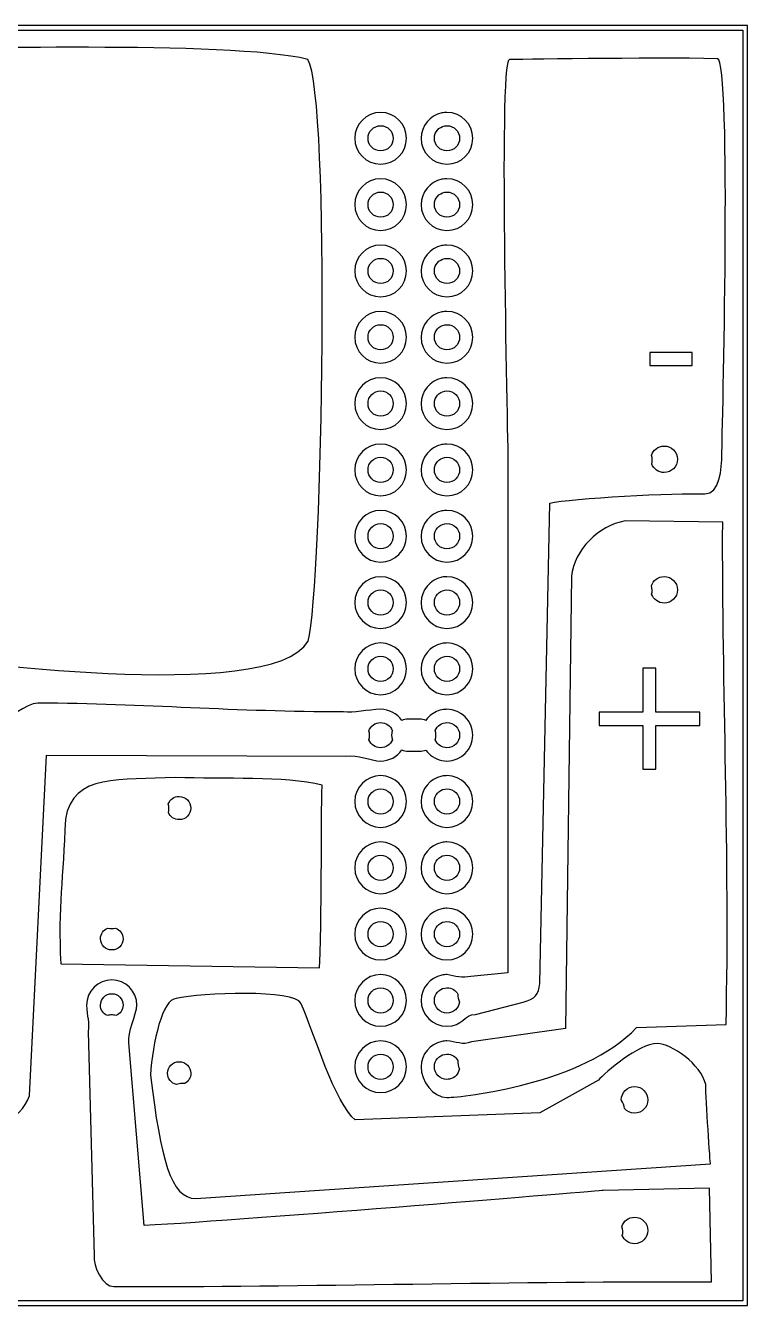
# Model space of a CAD drawing. Extents: x 0 to 58.6, y 0 to 39.2.
# Drawn here: x 36.48 to 58.58, y 0.01 to 39.22 of the extents above; entities that cross this region are included whole.
import ezdxf

# ---------------------------------------------------------------- set-up
doc = ezdxf.new("R2010")
doc.units = 0
doc.layers.get('0').update_dxf_attribs({"linetype": 'CONTINUOUS'})

msp = doc.modelspace()

# ---------------------------------------------------------------- linework, layer by layer
at = {"color": 7}
for p, q in [((58.583356, 39.224383), (0.010583, 39.224383)), ((58.583356, 39.153828), (58.583356, 39.224383)), ((0.151695, 39.083272), (58.442245, 39.083272)), ((58.442245, 39.083272), (58.442245, 0.151908)), ((58.583356, 0.010797), (58.583356, 39.153828)), ((51.294681, 38.182197), (51.294681, 38.182197)), ((47.353078, 36.563107), (47.353078, 36.563107)), ((49.385527, 36.563107), (49.385527, 36.563107)), ((47.353078, 36.15697), (47.353078, 36.15697)), ((49.385527, 36.15697), (49.385527, 36.15697)), ((47.353078, 34.530659), (47.353078, 34.530659)), ((49.385527, 34.530659), (49.385527, 34.530659)), ((47.353078, 34.124522), (47.353078, 34.124522)), ((49.385527, 34.124522), (49.385527, 34.124522)), ((47.353078, 32.499093), (47.353078, 32.499093)), ((49.385527, 32.499093), (49.385527, 32.499093)), ((47.353078, 32.092957), (47.353078, 32.092957)), ((49.385527, 32.092957), (49.385527, 32.092957)), ((47.353078, 30.467087), (47.353078, 30.467087)), ((49.385527, 30.467087), (49.385527, 30.467087)), ((47.353078, 30.060509), (47.353078, 30.060509)), ((49.385527, 30.060509), (49.385527, 30.060509)), ((55.60105, 29.206783), (55.60105, 28.812553)), ((56.89663, 29.206783), (55.60105, 29.206783)), ((56.89663, 28.812553), (56.89663, 29.206783)), ((55.60105, 28.812553), (56.89663, 28.812553)), ((47.353078, 28.435078), (47.353078, 28.435078)), ((49.385527, 28.435078), (49.385527, 28.435078)), ((47.353078, 28.028502), (47.353078, 28.028502)), ((49.385527, 28.028502), (49.385527, 28.028502)), ((47.353078, 26.403072), (47.353078, 26.403072)), ((49.385527, 26.403072), (49.385527, 26.403072)), ((56.035854, 26.3431), (56.03585, 26.3431)), ((47.353078, 25.996935), (47.353078, 25.996935)), ((49.385527, 25.996935), (49.385527, 25.996935)), ((51.250002, 25.672237), (51.251356, 10.204345)), ((47.353078, 24.370625), (47.353078, 24.370625)), ((49.385527, 24.370625), (49.385527, 24.370625)), ((52.223703, 9.874494), (52.530566, 24.594273)), ((47.353078, 23.964487), (47.353078, 23.964487)), ((49.385527, 23.964487), (49.385527, 23.964487)), ((57.827614, 24.009918), (54.836467, 24.046469)), ((53.194436, 22.352405), (53.016504, 8.490718)), ((47.353078, 22.339056), (47.353078, 22.339056)), ((49.385527, 22.339056), (49.385527, 22.339056)), ((56.035845, 22.343026), (56.03585, 22.343026)), ((47.353078, 21.932923), (47.353078, 21.932923)), ((49.385527, 21.932923), (49.385527, 21.932923)), ((47.353078, 20.307054), (47.353078, 20.307054)), ((49.385527, 20.307054), (49.385527, 20.307054)), ((47.353078, 19.900475), (47.353078, 19.900475)), ((49.385527, 19.900475), (49.385527, 19.900475)), ((55.379681, 19.53182), (55.379681, 18.192583)), ((55.783614, 19.53182), (55.379681, 19.53182)), ((55.783614, 18.192583), (55.783614, 19.53182)), ((47.353103, 18.275083), (47.353078, 18.275046)), ((55.379681, 18.192583), (54.040444, 18.192583)), ((54.040444, 18.192583), (54.040444, 17.784242)), ((57.122409, 18.192583), (55.783614, 18.192583)), ((57.122409, 17.784242), (57.122409, 18.192583)), ((47.35308, 17.868458), (47.353078, 17.868468)), ((48.547701, 17.96993), (48.190953, 17.96993)), ((49.385527, 17.868468), (49.385527, 17.868468)), ((54.040444, 17.784242), (55.379681, 17.784242)), ((55.379681, 17.784242), (55.379681, 16.445004)), ((55.783614, 16.445004), (55.783614, 17.784242)), ((55.783614, 17.784242), (57.122409, 17.784242)), ((47.711589, 17.625933), (47.711589, 17.625481)), ((36.601199, 6.434392), (37.126922, 16.872788)), ((37.126922, 16.872788), (46.315702, 16.83829)), ((48.190953, 16.994938), (48.547701, 16.994938)), ((41.067182, 16.187856), (41.067182, 16.187856)), ((47.353078, 16.24304), (47.353078, 16.24304)), ((49.385527, 16.243034), (49.385527, 16.24304)), ((55.379681, 16.445004), (55.783614, 16.445004)), ((47.353078, 15.836896), (47.353078, 15.836896)), ((49.385527, 15.836896), (49.385527, 15.836896)), ((41.184747, 15.60539), (41.184738, 15.60539)), ((47.353078, 14.210589), (47.353078, 14.210589)), ((49.385527, 14.210589), (49.385527, 14.210589)), ((47.353078, 13.804454), (47.353078, 13.804454)), ((49.385527, 13.804454), (49.385527, 13.804454)), ((47.353078, 12.179029), (47.353078, 12.179029)), ((49.385527, 12.179022), (49.385527, 12.179029)), ((47.353078, 11.772896), (47.353078, 11.772896)), ((49.385527, 11.772896), (49.385527, 11.772896)), ((39.235193, 11.571371), (39.235193, 11.571375)), ((37.560196, 10.477307), (45.484106, 10.352618)), ((51.251356, 10.204345), (50.117612, 10.092454)), ((39.121416, 9.982944), (39.121423, 9.98299)), ((47.353078, 10.147469), (47.353078, 10.147469)), ((39.121423, 9.559655), (39.121423, 9.559657)), ((41.09657, 9.411754), (41.09657, 9.411754)), ((47.353078, 9.740454), (47.353078, 9.740454)), ((49.385527, 9.740454), (49.385527, 9.740454)), ((50.25477, 8.928051), (51.718348, 9.300348)), ((38.393301, 8.405486), (38.580347, 1.533052)), ((53.016504, 8.490718), (50.134881, 8.086746)), ((55.191189, 8.523571), (57.930513, 8.615743)), ((40.117695, 2.456698), (39.647925, 8.060409)), ((47.353078, 8.115029), (47.353078, 8.115029)), ((41.184738, 7.477372), (41.184738, 7.477378)), ((47.353078, 7.708896), (47.353078, 7.708896)), ((49.385527, 7.708878), (49.385527, 7.708896)), ((49.71846, 7.517073), (49.71846, 7.516621)), ((54.019794, 6.915727), (52.223509, 5.908965)), ((55.129166, 6.7145), (55.129209, 6.714493)), ((52.223509, 5.908965), (46.577939, 5.695905)), ((41.694824, 3.284495), (57.450995, 4.349016)), ((57.426076, 3.60795), (54.169982, 3.529438)), ((57.482334, 0.734345), (57.426076, 3.60795)), ((55.129197, 2.71398), (55.129209, 2.71398)), ((0.010583, 0.010797), (58.583356, 0.010797)), ((58.442245, 0.151908), (0.151695, 0.151908))]:
    msp.add_line(p, q, dxfattribs=at)
for points in [[(45.120417, 38.189099), (42.738449, 38.784878), (33.669325, 38.453451), (32.891577, 38.573397)], [(45.132135, 20.363785), (45.589416, 22.066988), (45.827641, 37.087935), (45.120417, 38.189099)], [(51.294681, 38.182197), (50.940136, 38.153383), (51.273909, 25.937465), (51.250002, 25.672237)], [(57.667016, 38.210997), (55.595331, 38.25449), (51.294681, 38.182197), (51.294681, 38.182197)], [(57.803779, 26.098602), (57.803779, 26.545092), (58.113509, 38.210995), (57.667016, 38.210997)], [(47.353078, 36.563107), (46.917811, 36.563107), (46.560649, 36.205945), (46.560649, 35.770677)], [(48.145949, 35.770677), (48.145949, 36.205945), (47.788347, 36.563107), (47.353078, 36.563107)], [(49.226335, 36.54679), (48.866334, 36.472435), (48.593096, 36.151536), (48.593096, 35.770676)], [(49.385527, 36.563107), (49.331117, 36.563107), (49.277763, 36.557413), (49.226335, 36.54679)], [(50.177515, 35.770676), (50.177515, 36.205945), (49.820794, 36.563106), (49.385527, 36.563107)], [(46.967227, 35.770677), (46.967227, 35.98631), (47.137446, 36.15697), (47.353078, 36.15697)], [(47.353078, 36.15697), (47.56871, 36.15697), (47.739812, 35.98631), (47.739812, 35.770677)], [(49.006729, 35.84917), (49.042364, 36.026314), (49.196848, 36.15697), (49.385527, 36.15697)], [(49.385527, 36.15697), (49.601157, 36.15697), (49.771378, 35.98631), (49.771378, 35.770677)], [(46.560649, 35.770677), (46.560649, 35.33541), (46.917811, 34.977807), (47.353078, 34.977807)], [(47.353078, 35.384825), (47.137446, 35.384825), (46.967227, 35.555044), (46.967227, 35.770677)], [(47.353078, 34.977807), (47.788347, 34.977807), (48.145949, 35.33541), (48.145949, 35.770677)], [(47.739812, 35.770677), (47.739812, 35.555044), (47.56871, 35.384825), (47.353078, 35.384825)], [(48.593096, 35.770676), (48.593096, 35.335409), (48.950258, 34.977806), (49.385527, 34.977806)], [(48.999234, 35.770677), (48.999234, 35.797631), (49.001627, 35.823864), (49.006729, 35.84917)], [(49.385527, 35.384825), (49.169895, 35.384825), (48.999234, 35.555044), (48.999234, 35.770677)], [(49.771378, 35.770677), (49.771378, 35.555044), (49.601157, 35.384825), (49.385527, 35.384825)], [(49.385527, 34.977806), (49.820794, 34.977806), (50.177515, 35.335409), (50.177515, 35.770676)], [(47.353078, 34.530659), (46.917811, 34.530659), (46.560645, 34.173939), (46.560649, 33.738671)], [(48.145949, 33.738671), (48.145949, 34.173939), (47.788347, 34.530659), (47.353078, 34.530659)], [(49.226335, 34.514785), (48.866334, 34.440535), (48.593096, 34.119531), (48.593096, 33.738671)], [(49.385527, 34.530659), (49.331117, 34.530659), (49.277763, 34.525392), (49.226335, 34.514785)], [(50.177515, 33.738671), (50.177515, 34.173939), (49.820794, 34.53066), (49.385527, 34.530659)], [(46.967227, 33.73867), (46.967227, 33.954303), (47.137446, 34.124522), (47.353078, 34.124522)], [(47.353078, 34.124522), (47.56871, 34.124522), (47.739812, 33.954303), (47.739812, 33.73867)], [(49.006729, 33.817163), (49.042364, 33.994201), (49.196848, 34.124522), (49.385527, 34.124522)], [(49.385527, 34.124522), (49.601161, 34.124522), (49.771378, 33.954303), (49.771378, 33.73867)], [(46.560649, 33.738671), (46.560649, 33.303403), (46.917811, 32.946241), (47.353078, 32.946241)], [(47.353078, 33.352377), (47.137446, 33.352377), (46.967227, 33.523037), (46.967227, 33.73867)], [(47.353078, 32.946241), (47.788347, 32.946241), (48.145949, 33.303403), (48.145949, 33.738671)], [(47.739812, 33.73867), (47.739812, 33.523037), (47.56871, 33.352377), (47.353078, 33.352377)], [(48.593096, 33.738671), (48.593096, 33.303403), (48.950258, 32.946241), (49.385527, 32.946241)], [(48.999234, 33.73867), (48.999234, 33.765624), (49.001627, 33.791872), (49.006729, 33.817163)], [(49.385527, 33.352377), (49.169895, 33.352377), (48.999234, 33.523037), (48.999234, 33.73867)], [(49.385527, 32.946241), (49.820794, 32.946241), (50.177515, 33.303403), (50.177515, 33.738671)], [(49.771378, 33.73867), (49.771378, 33.523037), (49.601157, 33.352377), (49.385527, 33.352377)], [(47.353078, 32.499093), (46.917811, 32.499093), (46.560649, 32.14149), (46.560649, 31.706222)], [(48.145949, 31.706222), (48.145949, 32.14149), (47.788347, 32.499093), (47.353078, 32.499093)], [(49.226335, 32.482776), (48.866334, 32.408421), (48.593096, 32.087081), (48.593096, 31.706222)], [(49.385527, 32.499093), (49.331117, 32.499093), (49.277763, 32.493399), (49.226335, 32.482776)], [(50.177515, 31.706222), (50.177515, 32.141489), (49.820794, 32.499092), (49.385527, 32.499093)], [(46.967227, 31.706223), (46.967227, 31.921856), (47.137446, 32.092957), (47.353078, 32.092957)], [(47.353078, 32.092957), (47.56871, 32.092957), (47.739812, 31.921856), (47.739812, 31.706223)], [(48.999234, 31.706223), (48.999234, 31.733177), (49.001627, 31.75941), (49.006729, 31.784716)], [(49.006729, 31.784716), (49.042364, 31.96186), (49.196848, 32.092957), (49.385527, 32.092957)], [(49.385527, 32.092957), (49.601157, 32.092957), (49.771378, 31.921856), (49.771378, 31.706223)], [(46.560649, 31.706222), (46.560649, 31.270954), (46.917811, 30.914234), (47.353078, 30.914234)], [(47.353078, 31.320371), (47.137446, 31.320371), (46.967227, 31.49059), (46.967227, 31.706223)], [(47.739812, 31.706223), (47.739812, 31.49059), (47.56871, 31.320371), (47.353078, 31.320371)], [(47.353078, 30.914234), (47.788347, 30.914234), (48.145949, 31.270954), (48.145949, 31.706222)], [(48.593096, 31.706222), (48.593096, 31.270953), (48.950258, 30.914233), (49.385527, 30.914233)], [(49.385527, 31.320371), (49.169895, 31.320371), (48.999234, 31.49059), (48.999234, 31.706223)], [(49.771378, 31.706223), (49.771378, 31.49059), (49.601157, 31.320371), (49.385527, 31.320371)], [(49.385527, 30.914233), (49.820794, 30.914233), (50.177515, 31.270953), (50.177515, 31.706222)], [(47.353078, 30.467087), (46.917811, 30.467087), (46.560649, 30.109925), (46.560649, 29.674658)], [(48.145949, 29.674658), (48.145949, 30.109925), (47.788347, 30.467087), (47.353078, 30.467087)], [(49.226335, 30.451213), (48.866334, 30.376857), (48.593096, 30.055517), (48.593096, 29.674658)], [(49.385527, 30.467087), (49.331117, 30.467087), (49.277763, 30.461833), (49.226335, 30.451213)], [(50.177515, 29.674658), (50.177515, 30.109926), (49.820794, 30.467088), (49.385527, 30.467087)], [(46.967227, 29.674657), (46.967227, 29.89029), (47.137446, 30.060509), (47.353078, 30.060509)], [(47.353078, 30.060509), (47.56871, 30.060509), (47.739812, 29.89029), (47.739812, 29.674657)], [(49.006729, 29.753151), (49.042364, 29.930189), (49.196848, 30.060509), (49.385527, 30.060509)], [(49.385527, 30.060509), (49.601157, 30.060509), (49.771378, 29.89029), (49.771378, 29.674657)], [(46.560649, 29.674658), (46.560649, 29.23939), (46.917811, 28.881787), (47.353078, 28.881787)], [(47.353078, 29.288805), (47.137446, 29.288806), (46.967227, 29.459024), (46.967227, 29.674657)], [(47.353078, 28.881787), (47.788347, 28.881787), (48.145949, 29.23939), (48.145949, 29.674658)], [(47.739812, 29.674657), (47.739812, 29.459024), (47.56871, 29.288806), (47.353078, 29.288805)], [(48.593096, 29.674658), (48.593096, 29.239391), (48.950258, 28.881787), (49.385527, 28.881787)], [(48.999234, 29.674657), (48.999234, 29.701611), (49.001627, 29.72786), (49.006729, 29.753151)], [(49.385527, 29.288805), (49.169895, 29.288806), (48.999234, 29.459024), (48.999234, 29.674657)], [(49.385527, 28.881787), (49.820794, 28.881787), (50.177515, 29.239391), (50.177515, 29.674658)], [(49.771378, 29.674657), (49.771378, 29.459024), (49.601157, 29.288806), (49.385527, 29.288805)], [(47.353078, 28.435078), (46.917811, 28.435078), (46.560649, 28.077917), (46.560649, 27.642648)], [(48.145949, 27.642648), (48.145949, 28.077917), (47.788347, 28.435078), (47.353078, 28.435078)], [(49.226335, 28.418761), (48.866334, 28.344511), (48.593096, 28.023507), (48.593096, 27.642648)], [(49.385527, 28.435078), (49.331117, 28.435078), (49.277763, 28.429368), (49.226335, 28.418761)], [(50.177515, 27.642648), (50.177515, 28.077916), (49.820794, 28.435077), (49.385527, 28.435078)], [(46.967227, 27.64265), (46.967227, 27.858283), (47.137446, 28.028502), (47.353078, 28.028502)], [(47.353078, 28.028502), (47.56871, 28.028502), (47.739812, 27.858283), (47.739812, 27.64265)], [(49.006729, 27.721144), (49.042364, 27.898182), (49.196848, 28.028502), (49.385527, 28.028502)], [(49.385527, 28.028502), (49.601157, 28.028502), (49.771378, 27.858283), (49.771378, 27.64265)], [(46.560649, 27.642648), (46.560649, 27.207381), (46.917811, 26.850219), (47.353078, 26.850219)], [(47.353078, 27.256357), (47.137446, 27.256357), (46.967227, 27.427018), (46.967227, 27.64265)], [(47.739812, 27.64265), (47.739812, 27.427018), (47.56871, 27.256357), (47.353078, 27.256357)], [(47.353078, 26.850219), (47.788347, 26.850219), (48.145949, 27.207381), (48.145949, 27.642648)], [(48.593096, 27.642648), (48.593096, 27.20738), (48.950258, 26.850218), (49.385527, 26.850218)], [(48.999234, 27.64265), (48.999234, 27.669604), (49.001627, 27.695853), (49.006729, 27.721144)], [(49.385527, 27.256357), (49.169895, 27.256357), (48.999234, 27.427018), (48.999234, 27.64265)], [(49.771378, 27.64265), (49.771378, 27.427018), (49.601157, 27.256357), (49.385527, 27.256357)], [(49.385527, 26.850218), (49.820794, 26.850218), (50.177515, 27.20738), (50.177515, 27.642648)], [(47.353078, 26.403072), (46.917811, 26.403072), (46.560649, 26.04591), (46.560649, 25.610642)], [(48.145949, 25.610642), (48.145949, 26.04591), (47.788347, 26.403072), (47.353078, 26.403072)], [(49.226335, 26.386755), (48.866334, 26.3124), (48.593096, 25.991501), (48.593096, 25.610641)], [(49.385527, 26.403072), (49.331117, 26.403072), (49.277763, 26.397378), (49.226335, 26.386755)], [(50.177515, 25.610641), (50.177515, 26.04591), (49.820794, 26.403071), (49.385527, 26.403072)], [(55.647357, 26.051616), (55.696452, 26.220923), (55.849271, 26.3431), (56.035854, 26.3431)], [(56.03585, 26.3431), (56.262705, 26.3431), (56.442427, 26.163819), (56.442427, 25.936963)], [(46.967227, 25.610642), (46.967227, 25.826275), (47.137446, 25.996935), (47.353078, 25.996935)], [(47.353078, 25.996935), (47.56871, 25.996935), (47.739812, 25.826275), (47.739812, 25.610642)], [(49.006729, 25.689136), (49.042364, 25.866279), (49.196848, 25.996935), (49.385527, 25.996935)], [(49.385527, 25.996935), (49.601157, 25.996935), (49.771378, 25.826275), (49.771378, 25.610642)], [(55.656614, 25.791442), (55.67716, 25.877404), (55.673954, 25.967332), (55.647357, 26.051616)], [(56.442427, 25.936963), (56.442427, 25.710108), (56.262705, 25.530385), (56.03585, 25.530385)], [(57.284958, 24.873998), (57.731451, 24.873998), (57.803779, 25.652112), (57.803779, 26.098602)], [(46.560649, 25.610642), (46.560649, 25.175375), (46.917811, 24.817772), (47.353078, 24.817772)], [(47.353078, 25.22479), (47.137446, 25.22479), (46.967227, 25.39501), (46.967227, 25.610642)], [(47.353078, 24.817772), (47.788347, 24.817772), (48.145949, 25.175375), (48.145949, 25.610642)], [(47.739812, 25.610642), (47.739812, 25.39501), (47.56871, 25.22479), (47.353078, 25.22479)], [(48.593096, 25.610641), (48.593096, 25.175374), (48.950258, 24.817771), (49.385527, 24.817771)], [(48.999234, 25.610642), (48.999234, 25.637596), (49.001627, 25.663829), (49.006729, 25.689136)], [(49.385527, 25.22479), (49.169895, 25.22479), (48.999234, 25.39501), (48.999234, 25.610642)], [(49.771378, 25.610642), (49.771378, 25.39501), (49.601157, 25.22479), (49.385527, 25.22479)], [(49.385527, 24.817771), (49.820794, 24.817771), (50.177515, 25.175374), (50.177515, 25.610641)], [(56.03585, 25.530385), (55.860614, 25.530385), (55.714546, 25.638165), (55.656614, 25.791442)], [(52.530566, 24.594273), (53.151118, 24.7352), (56.43385, 24.925503), (57.284958, 24.873998)], [(47.353078, 24.370625), (46.917811, 24.370625), (46.560645, 24.013904), (46.560649, 23.578636)], [(48.145949, 23.578636), (48.145949, 24.013904), (47.788347, 24.370625), (47.353078, 24.370625)], [(49.226335, 24.35475), (48.866334, 24.2805), (48.593096, 23.959496), (48.593096, 23.578636)], [(49.385527, 24.370625), (49.331117, 24.370625), (49.277763, 24.365357), (49.226335, 24.35475)], [(50.177515, 23.578636), (50.177515, 24.013905), (49.820794, 24.370625), (49.385527, 24.370625)], [(46.967227, 23.578635), (46.967227, 23.794268), (47.137446, 23.964487), (47.353078, 23.964487)], [(47.353078, 23.964487), (47.56871, 23.964487), (47.739812, 23.794268), (47.739812, 23.578635)], [(49.006729, 23.657128), (49.042364, 23.834166), (49.196848, 23.964487), (49.385527, 23.964487)], [(49.385527, 23.964487), (49.601161, 23.964487), (49.771378, 23.794268), (49.771378, 23.578635)], [(54.836467, 24.046469), (54.029453, 23.908981), (53.277949, 23.156146), (53.194436, 22.352405)], [(57.930513, 8.615743), (58.04937, 13.774721), (57.804779, 18.922817), (57.827614, 24.009918)], [(46.560649, 23.578636), (46.560649, 23.143368), (46.917811, 22.786206), (47.353078, 22.786206)], [(47.353078, 23.192342), (47.137446, 23.192342), (46.967227, 23.363002), (46.967227, 23.578635)], [(47.353078, 22.786206), (47.788347, 22.786206), (48.145949, 23.143368), (48.145949, 23.578636)], [(47.739812, 23.578635), (47.739812, 23.363002), (47.56871, 23.192342), (47.353078, 23.192342)], [(48.593096, 23.578636), (48.593096, 23.143368), (48.950258, 22.786207), (49.385527, 22.786207)], [(48.999234, 23.578635), (48.999234, 23.605589), (49.001627, 23.631837), (49.006729, 23.657128)], [(49.385527, 23.192342), (49.169895, 23.192342), (48.999234, 23.363002), (48.999234, 23.578635)], [(49.385527, 22.786207), (49.820794, 22.786207), (50.177515, 23.143368), (50.177515, 23.578636)], [(49.771378, 23.578635), (49.771378, 23.363002), (49.601157, 23.192342), (49.385527, 23.192342)], [(47.353078, 22.339056), (46.917811, 22.339056), (46.560649, 21.981453), (46.560649, 21.546186)], [(48.145949, 21.546186), (48.145949, 21.981453), (47.788347, 22.339056), (47.353078, 22.339056)], [(49.226335, 22.322739), (48.866334, 22.248384), (48.593096, 21.927044), (48.593096, 21.546185)], [(49.385527, 22.339056), (49.331117, 22.339056), (49.277763, 22.333362), (49.226335, 22.322739)], [(50.177515, 21.546185), (50.177515, 21.981452), (49.820794, 22.339055), (49.385527, 22.339056)], [(55.647788, 22.053747), (55.697624, 22.221837), (55.850117, 22.343026), (56.035845, 22.343026)], [(55.651762, 21.806802), (55.67163, 21.888095), (55.670276, 21.973135), (55.647788, 22.053747)], [(56.03585, 22.343026), (56.262705, 22.343026), (56.442427, 22.163303), (56.442427, 21.936448)], [(46.967227, 21.546189), (46.967227, 21.761822), (47.137446, 21.932923), (47.353078, 21.932923)], [(47.353078, 21.932923), (47.56871, 21.932923), (47.739812, 21.761822), (47.739812, 21.546189)], [(48.999234, 21.546189), (48.999234, 21.573143), (49.001627, 21.599376), (49.006729, 21.624682)], [(49.006729, 21.624682), (49.042364, 21.801826), (49.196848, 21.932923), (49.385527, 21.932923)], [(49.385527, 21.932923), (49.601157, 21.932923), (49.771378, 21.761822), (49.771378, 21.546189)], [(56.03585, 21.530311), (55.854782, 21.530311), (55.705411, 21.645313), (55.651762, 21.806802)], [(56.442427, 21.936448), (56.442427, 21.709592), (56.262705, 21.530311), (56.03585, 21.530311)], [(46.560649, 21.546186), (46.560645, 21.110918), (46.917811, 20.754197), (47.353078, 20.754197)], [(47.353078, 21.160337), (47.137446, 21.160337), (46.967227, 21.330556), (46.967227, 21.546189)], [(47.739812, 21.546189), (47.739812, 21.330556), (47.56871, 21.160337), (47.353078, 21.160337)], [(47.353078, 20.754197), (47.788347, 20.754197), (48.145949, 21.110918), (48.145949, 21.546186)], [(48.593096, 21.546185), (48.593096, 21.110917), (48.950258, 20.754196), (49.385527, 20.754196)], [(49.385527, 21.160337), (49.169895, 21.160337), (48.999234, 21.330556), (48.999234, 21.546189)], [(49.771378, 21.546189), (49.771378, 21.330556), (49.601161, 21.160337), (49.385527, 21.160337)], [(49.385527, 20.754196), (49.820794, 20.754196), (50.177515, 21.110917), (50.177515, 21.546185)], [(33.403812, 19.879323), (33.821818, 19.860425), (44.015349, 18.387727), (45.132135, 20.363785)], [(47.353078, 20.307054), (46.917811, 20.307054), (46.560649, 19.949891), (46.560649, 19.514624)], [(48.145949, 19.514624), (48.145949, 19.949891), (47.788347, 20.307054), (47.353078, 20.307054)], [(49.226335, 20.291179), (48.866334, 20.216824), (48.593096, 19.895484), (48.593096, 19.514625)], [(49.385527, 20.307054), (49.331117, 20.307054), (49.277763, 20.3018), (49.226335, 20.291179)], [(50.177515, 19.514625), (50.177515, 19.949892), (49.820794, 20.307054), (49.385527, 20.307054)], [(46.967227, 19.514623), (46.967227, 19.730256), (47.137446, 19.900475), (47.353078, 19.900475)], [(47.353078, 19.900475), (47.56871, 19.900475), (47.739812, 19.730256), (47.739812, 19.514623)], [(49.006729, 19.593117), (49.042364, 19.770155), (49.196848, 19.900475), (49.385527, 19.900475)], [(49.385527, 19.900475), (49.601157, 19.900475), (49.771378, 19.730256), (49.771378, 19.514623)], [(46.560649, 19.514624), (46.560649, 19.079356), (46.917811, 18.721753), (47.353078, 18.721753)], [(47.353078, 19.128771), (47.137446, 19.128772), (46.967227, 19.29899), (46.967227, 19.514623)], [(47.353078, 18.721753), (47.788347, 18.721753), (48.145949, 19.079356), (48.145949, 19.514624)], [(47.739812, 19.514623), (47.739812, 19.29899), (47.56871, 19.128772), (47.353078, 19.128771)], [(48.593096, 19.514625), (48.593096, 19.079357), (48.950258, 18.721754), (49.385527, 18.721754)], [(48.999234, 19.514623), (48.999234, 19.541577), (49.001627, 19.567826), (49.006729, 19.593117)], [(49.385527, 19.128771), (49.169895, 19.128772), (48.999234, 19.29899), (48.999234, 19.514623)], [(49.385527, 18.721754), (49.820794, 18.721754), (50.177515, 19.079357), (50.177515, 19.514625)], [(49.771378, 19.514623), (49.771378, 19.29899), (49.601157, 19.128772), (49.385527, 19.128771)], [(36.859174, 18.466678), (36.526855, 18.446983), (35.822663, 17.977123), (35.779264, 17.739126)], [(46.216046, 18.195304), (42.942785, 18.19404), (40.126388, 18.443435), (36.859174, 18.466678)], [(47.353078, 18.275046), (46.955699, 18.268415), (46.528069, 18.14958), (46.216046, 18.195304)], [(48.000012, 17.936857), (47.856065, 18.140558), (47.619657, 18.275083), (47.353103, 18.275083)], [(48.825955, 18.042249), (48.793642, 18.009968), (48.765061, 17.974241), (48.738642, 17.936857)], [(49.22636, 18.258767), (49.072074, 18.226946), (48.933769, 18.149961), (48.825955, 18.042249)], [(49.385552, 18.275084), (49.331142, 18.275084), (49.277788, 18.269374), (49.22636, 18.258767)], [(50.17754, 17.482655), (50.17754, 17.917923), (49.820819, 18.275084), (49.385552, 18.275084)], [(46.992805, 17.618867), (47.047168, 17.765457), (47.185817, 17.868458), (47.35308, 17.868458)], [(47.353078, 17.868468), (47.517715, 17.868468), (47.655298, 17.768843), (47.711589, 17.625933)], [(48.190953, 17.96993), (48.125735, 17.971781), (48.060805, 17.960542), (48.000012, 17.936857)], [(48.738642, 17.936857), (48.677849, 17.960541), (48.61292, 17.971787), (48.547701, 17.96993)], [(49.027013, 17.626374), (49.083404, 17.769075), (49.221036, 17.868468), (49.385527, 17.868468)], [(49.385527, 17.868468), (49.601157, 17.868468), (49.771378, 17.698249), (49.771378, 17.482616)], [(46.995898, 17.336644), (47.022707, 17.428966), (47.021633, 17.527153), (46.992805, 17.618867)], [(47.353087, 17.096313), (47.189582, 17.096313), (47.05277, 17.195163), (46.995898, 17.336644)], [(47.712041, 17.33973), (47.655876, 17.196396), (47.517921, 17.096313), (47.353087, 17.096313)], [(47.711589, 17.625481), (47.683204, 17.532323), (47.68336, 17.4328), (47.712041, 17.33973)], [(49.027013, 17.3393), (49.055814, 17.432824), (49.055814, 17.532849), (49.027013, 17.626374)], [(49.385527, 17.096323), (49.221036, 17.096323), (49.083404, 17.196446), (49.027013, 17.3393)], [(49.771378, 17.482616), (49.771378, 17.266983), (49.601157, 17.096323), (49.385527, 17.096323)], [(49.385552, 16.690225), (49.820819, 16.690225), (50.17754, 17.047387), (50.17754, 17.482655)], [(46.315702, 16.83829), (46.641471, 16.902522), (47.050494, 16.695942), (47.353103, 16.690225)], [(47.353103, 16.690225), (47.619555, 16.690225), (47.855609, 16.825161), (47.99957, 17.028893)], [(47.99957, 17.028893), (48.06044, 17.004848), (48.125527, 16.993301), (48.190953, 16.994938)], [(48.547701, 16.994938), (48.613098, 16.993154), (48.678181, 17.004558), (48.739082, 17.028452)], [(48.739082, 17.028452), (48.765411, 16.991229), (48.793789, 16.955666), (48.825955, 16.9235)], [(48.825955, 16.9235), (48.969708, 16.779747), (49.167917, 16.690225), (49.385552, 16.690225)], [(41.067182, 16.187856), (39.403221, 16.083155), (37.940992, 16.344618), (37.699555, 14.906215)], [(45.561667, 15.955297), (44.386339, 16.233639), (42.583556, 16.131826), (41.067182, 16.187856)], [(47.353078, 16.24304), (46.917811, 16.24304), (46.560649, 15.885877), (46.560649, 15.45061)], [(48.145949, 15.45061), (48.145949, 15.885877), (47.788347, 16.24304), (47.353078, 16.24304)], [(49.226335, 16.226717), (48.866334, 16.152361), (48.593096, 15.831462), (48.593096, 15.450603)], [(49.385527, 16.24304), (49.331117, 16.24304), (49.277763, 16.237351), (49.226335, 16.226717)], [(50.177515, 15.450603), (50.177515, 15.88587), (49.820794, 16.243034), (49.385527, 16.243034)], [(45.484106, 10.352618), (45.563715, 12.745135), (45.522601, 14.685119), (45.561667, 15.955297)], [(46.967227, 15.450603), (46.967227, 15.666235), (47.137446, 15.836896), (47.353078, 15.836896)], [(47.353078, 15.836896), (47.56871, 15.836896), (47.739812, 15.666235), (47.739812, 15.450603)], [(49.006729, 15.529097), (49.042364, 15.706241), (49.196848, 15.836896), (49.385527, 15.836896)], [(49.385527, 15.836896), (49.601157, 15.836896), (49.771378, 15.666235), (49.771378, 15.450603)], [(40.852252, 15.374759), (40.902118, 15.510258), (41.030252, 15.60539), (41.184747, 15.60539)], [(40.857536, 15.108853), (40.880439, 15.196268), (40.878601, 15.288327), (40.852252, 15.374759)], [(41.184738, 15.60539), (41.383536, 15.60539), (41.540604, 15.448763), (41.540604, 15.249965)], [(46.560649, 15.45061), (46.560649, 15.015342), (46.917811, 14.657739), (47.353078, 14.657739)], [(47.353078, 15.064752), (47.137446, 15.064752), (46.967227, 15.234971), (46.967227, 15.450603)], [(47.353078, 14.657739), (47.788347, 14.657739), (48.145949, 15.015342), (48.145949, 15.45061)], [(47.739812, 15.450603), (47.739812, 15.234971), (47.56871, 15.064752), (47.353078, 15.064752)], [(48.593096, 15.450603), (48.593096, 15.015336), (48.950258, 14.657732), (49.385527, 14.657732)], [(48.999234, 15.450603), (48.999234, 15.477556), (49.001627, 15.503789), (49.006729, 15.529097)], [(49.385527, 15.064752), (49.169895, 15.064752), (48.999234, 15.234971), (48.999234, 15.450603)], [(49.385527, 14.657732), (49.820794, 14.657732), (50.177515, 15.015336), (50.177515, 15.450603)], [(49.771378, 15.450603), (49.771378, 15.234971), (49.601157, 15.064752), (49.385527, 15.064752)], [(37.699555, 14.906215), (37.642377, 13.080016), (37.469024, 12.254511), (37.560196, 10.477307)], [(41.184738, 14.894099), (41.036352, 14.894099), (40.911366, 14.981896), (40.857536, 15.108853)], [(41.540604, 15.249965), (41.540604, 15.051164), (41.383536, 14.894099), (41.184738, 14.894099)], [(47.353078, 14.210589), (46.917811, 14.210589), (46.560645, 13.853868), (46.560649, 13.418601)], [(48.145949, 13.418601), (48.145949, 13.853868), (47.788347, 14.210589), (47.353078, 14.210589)], [(49.226335, 14.194717), (48.866334, 14.120467), (48.593096, 13.799462), (48.593096, 13.418603)], [(49.385527, 14.210589), (49.331117, 14.210589), (49.277763, 14.205328), (49.226335, 14.194717)], [(50.177515, 13.418603), (50.177515, 13.85387), (49.820794, 14.210591), (49.385527, 14.210589)], [(46.967227, 13.418603), (46.967227, 13.634235), (47.137446, 13.804454), (47.353078, 13.804454)], [(47.353078, 13.804454), (47.56871, 13.804454), (47.739812, 13.634235), (47.739812, 13.418603)], [(49.006729, 13.497097), (49.042364, 13.674134), (49.196848, 13.804454), (49.385527, 13.804454)], [(49.385527, 13.804454), (49.601161, 13.804454), (49.771378, 13.634235), (49.771378, 13.418603)], [(46.560649, 13.418601), (46.560649, 12.983333), (46.917811, 12.62617), (47.353078, 12.62617)], [(47.353078, 13.032309), (47.137446, 13.032309), (46.967227, 13.202971), (46.967227, 13.418603)], [(47.739812, 13.418603), (47.739812, 13.202971), (47.56871, 13.032309), (47.353078, 13.032309)], [(47.353078, 12.62617), (47.788347, 12.62617), (48.145949, 12.983333), (48.145949, 13.418601)], [(48.593096, 13.418603), (48.593096, 12.983336), (48.950258, 12.626172), (49.385527, 12.626172)], [(48.999234, 13.418603), (48.999234, 13.445556), (49.001627, 13.471805), (49.006729, 13.497097)], [(49.385527, 13.032309), (49.169895, 13.032309), (48.999234, 13.202971), (48.999234, 13.418603)], [(49.385527, 12.626172), (49.820794, 12.626172), (50.177515, 12.983336), (50.177515, 13.418603)], [(49.771378, 13.418603), (49.771378, 13.202971), (49.601157, 13.032309), (49.385527, 13.032309)], [(47.353078, 12.179029), (46.917811, 12.179029), (46.560649, 11.821425), (46.560649, 11.386158)], [(48.145949, 11.386158), (48.145949, 11.821425), (47.788347, 12.179029), (47.353078, 12.179029)], [(49.226335, 12.162705), (48.866334, 12.08835), (48.593096, 11.76701), (48.593096, 11.386151)], [(49.385527, 12.179029), (49.331117, 12.179029), (49.277763, 12.173339), (49.226335, 12.162705)], [(50.177515, 11.386151), (50.177515, 11.821418), (49.820794, 12.179022), (49.385527, 12.179022)], [(46.967227, 11.386163), (46.967227, 11.601795), (47.137446, 11.772896), (47.353078, 11.772896)], [(47.353078, 11.772896), (47.56871, 11.772896), (47.739812, 11.601795), (47.739812, 11.386163)], [(49.006729, 11.465097), (49.042364, 11.642241), (49.196848, 11.772896), (49.385527, 11.772896)], [(49.385527, 11.772896), (49.601157, 11.772896), (49.771378, 11.601795), (49.771378, 11.386163)], [(38.77614, 11.246379), (38.77614, 11.395966), (38.867693, 11.519979), (38.998392, 11.568729)], [(38.998392, 11.568729), (39.076344, 11.550148), (39.157674, 11.551051), (39.235193, 11.571371)], [(39.235193, 11.571375), (39.370804, 11.525061), (39.467146, 11.399348), (39.467146, 11.246379)], [(46.560649, 11.386158), (46.560645, 10.950889), (46.917811, 10.594168), (47.353078, 10.594168)], [(47.353078, 11.000309), (47.137443, 11.000309), (46.967227, 11.170528), (46.967227, 11.386163)], [(47.739812, 11.386163), (47.739812, 11.170528), (47.56871, 11.000309), (47.353078, 11.000309)], [(47.353078, 10.594168), (47.788347, 10.594168), (48.145951, 10.950889), (48.145949, 11.386158)], [(48.593096, 11.386151), (48.593094, 10.950882), (48.950258, 10.594161), (49.385527, 10.594161)], [(48.999234, 11.386163), (48.999234, 11.413116), (49.001627, 11.439789), (49.006729, 11.465097)], [(49.385527, 11.000309), (49.169895, 11.000309), (48.999234, 11.170528), (48.999234, 11.386163)], [(49.771378, 11.386163), (49.771378, 11.170528), (49.601161, 11.000309), (49.385527, 11.000309)], [(49.385527, 10.594161), (49.820794, 10.594161), (50.177518, 10.950882), (50.177515, 11.386151)], [(39.121423, 10.900655), (38.928134, 10.900655), (38.77614, 11.05309), (38.77614, 11.246379)], [(39.467146, 11.246379), (39.467146, 11.05309), (39.31471, 10.900655), (39.121423, 10.900655)], [(39.121423, 9.98299), (38.699192, 9.98299), (38.352365, 9.636164), (38.352365, 9.213931)], [(39.890914, 9.213886), (39.890914, 9.636119), (39.543644, 9.982944), (39.121416, 9.982944)], [(47.353078, 10.147469), (46.917811, 10.147469), (46.560649, 9.789868), (46.560649, 9.354598)], [(48.145949, 9.354598), (48.145949, 9.789868), (47.788347, 10.147469), (47.353078, 10.147469)], [(49.226405, 10.131136), (48.866404, 10.056781), (48.593166, 9.735441), (48.593166, 9.354582)], [(49.385597, 10.14746), (49.331187, 10.14746), (49.277833, 10.141771), (49.226405, 10.131136)], [(50.117612, 10.092454), (49.860978, 10.024747), (49.632639, 10.101643), (49.385597, 10.14746)], [(51.718348, 9.300348), (52.081284, 9.409462), (52.197167, 9.53218), (52.223703, 9.874494)], [(38.775699, 9.213931), (38.775699, 9.407379), (38.927978, 9.559655), (39.121423, 9.559655)], [(39.121423, 9.559657), (39.314865, 9.559657), (39.467586, 9.407381), (39.467586, 9.213934)], [(41.09657, 9.411754), (40.678136, 9.411756), (40.363959, 8.068957), (40.30518, 7.062738)], [(44.915076, 9.266919), (44.736932, 9.697773), (41.843093, 9.593334), (41.09657, 9.411754)], [(46.967227, 9.354603), (46.967227, 9.570235), (47.137446, 9.740454), (47.353078, 9.740454)], [(47.353078, 9.740454), (47.56871, 9.740454), (47.739812, 9.570235), (47.739812, 9.354603)], [(48.999234, 9.354603), (48.999234, 9.381556), (49.001627, 9.407805), (49.006729, 9.433097)], [(49.006729, 9.433097), (49.042364, 9.610134), (49.196848, 9.740454), (49.385527, 9.740454)], [(49.385527, 9.740454), (49.532202, 9.740454), (49.656177, 9.660695), (49.721549, 9.542457)], [(49.721549, 9.542457), (49.716266, 9.460563), (49.731754, 9.378659), (49.766528, 9.304331)], [(38.352365, 9.213931), (38.361825, 8.846242), (38.442861, 8.698908), (38.393301, 8.405486)], [(38.98913, 8.894227), (38.862929, 8.945293), (38.775699, 9.067562), (38.775699, 9.213931)], [(39.467586, 9.213934), (39.467586, 9.065886), (39.378004, 8.942451), (39.249304, 8.892466)], [(39.647925, 8.060409), (39.589748, 8.373175), (39.885444, 8.923418), (39.890914, 9.213886)], [(46.577939, 5.695905), (45.973149, 6.160999), (45.288893, 8.41056), (44.915076, 9.266919)], [(46.560649, 9.354598), (46.560649, 8.919329), (46.917811, 8.562168), (47.353078, 8.562168)], [(47.353078, 8.968752), (47.137446, 8.968752), (46.967227, 9.138971), (46.967227, 9.354603)], [(47.739812, 9.354603), (47.739812, 9.138971), (47.56871, 8.968752), (47.353078, 8.968752)], [(47.353078, 8.562168), (47.788347, 8.562168), (48.145949, 8.919329), (48.145949, 9.354598)], [(48.593166, 9.354582), (48.593166, 8.919313), (48.950328, 8.562152), (49.385597, 8.562152)], [(49.385527, 8.968752), (49.169895, 8.968752), (48.999234, 9.138971), (48.999234, 9.354603)], [(49.766528, 9.304331), (49.742189, 9.11339), (49.583894, 8.968752), (49.385527, 8.968752)], [(39.112161, 8.911431), (39.070587, 8.91098), (39.02924, 8.905177), (38.98913, 8.894227)], [(39.249304, 8.892466), (39.204724, 8.905267), (39.158545, 8.911657), (39.112161, 8.911431)], [(49.385597, 8.562152), (49.854801, 8.556485), (49.916294, 8.926633), (50.25477, 8.928051)], [(49.385527, 6.383195), (49.852417, 6.379695), (53.577103, 6.797855), (55.191189, 8.523571)], [(47.353078, 8.115029), (46.917811, 8.115029), (46.560649, 7.758308), (46.560649, 7.323039)], [(48.145949, 7.323039), (48.145949, 7.758308), (47.788347, 8.115029), (47.353078, 8.115029)], [(49.226335, 8.098685), (48.866334, 8.024435), (48.593096, 7.703873), (48.593096, 7.323011)], [(49.385527, 8.115009), (49.331117, 8.115009), (49.277763, 8.109296), (49.226335, 8.098685)], [(50.134881, 8.086746), (49.86926, 7.958835), (49.639223, 8.111094), (49.385527, 8.115009)], [(55.819897, 8.031685), (55.251989, 8.039587), (54.240802, 7.141264), (54.019794, 6.915727)], [(57.309003, 6.778133), (57.162058, 7.400957), (56.26639, 8.031685), (55.819897, 8.031685)], [(40.828873, 7.121504), (40.828873, 7.320304), (40.985938, 7.477372), (41.184738, 7.477372)], [(41.184738, 7.477378), (41.383536, 7.477378), (41.540604, 7.320311), (41.540604, 7.121511)], [(46.967227, 7.323043), (46.967227, 7.538675), (47.137446, 7.708896), (47.353078, 7.708896)], [(47.353078, 7.708896), (47.56871, 7.708896), (47.739812, 7.538675), (47.739812, 7.323043)], [(49.006729, 7.401519), (49.042364, 7.578557), (49.196848, 7.708878), (49.385527, 7.708878)], [(49.385527, 7.708896), (49.529617, 7.708896), (49.652167, 7.631847), (49.71846, 7.517073)], [(49.71846, 7.516621), (49.710919, 7.42896), (49.72722, 7.340889), (49.765646, 7.26174)], [(40.30518, 7.062738), (40.6242, 4.486592), (40.919236, 3.291919), (41.694824, 3.284495)], [(41.099631, 6.777104), (40.943246, 6.814658), (40.828873, 6.952297), (40.828873, 7.121504)], [(41.540604, 7.121511), (41.540604, 6.985303), (41.46583, 6.870459), (41.355395, 6.810625)], [(46.560649, 7.323039), (46.560649, 6.887771), (46.917811, 6.530168), (47.353078, 6.530168)], [(47.353078, 6.936309), (47.137446, 6.936309), (46.967227, 7.107411), (46.967227, 7.323043)], [(47.739812, 7.323043), (47.739812, 7.107411), (47.56871, 6.936309), (47.353078, 6.936309)], [(47.353078, 6.530168), (47.788347, 6.530168), (48.145949, 6.887771), (48.145949, 7.323039)], [(48.593096, 7.323011), (48.593096, 6.887744), (48.950258, 6.383195), (49.385527, 6.383195)], [(48.999234, 7.323025), (48.999234, 7.349981), (49.001627, 7.376227), (49.006729, 7.401519)], [(49.385527, 6.936291), (49.169895, 6.936291), (48.999234, 7.107393), (48.999234, 7.323025)], [(49.765646, 7.26174), (49.740855, 7.101688), (49.62142, 6.97592), (49.464019, 6.944239)], [(41.266319, 6.815028), (41.208958, 6.812296), (41.152529, 6.799449), (41.099631, 6.777104)], [(41.355395, 6.810625), (41.3259, 6.814825), (41.296083, 6.816292), (41.266319, 6.815028)], [(49.464019, 6.944239), (49.438727, 6.939159), (49.412481, 6.936291), (49.385527, 6.936291)], [(54.723029, 6.307922), (54.723029, 6.534778), (54.902313, 6.7145), (55.129166, 6.7145)], [(55.129209, 6.714493), (55.356064, 6.714493), (55.535346, 6.534771), (55.535346, 6.307916)], [(57.450995, 4.349016), (57.450995, 4.349016), (57.309003, 6.331643), (57.309003, 6.778133)], [(31.955659, 5.948092), (33.422427, 5.327949), (36.015807, 4.872662), (36.601199, 6.434392)], [(54.724835, 6.291599), (54.724618, 6.297153), (54.723029, 6.302301), (54.723029, 6.307922)], [(54.823613, 6.041127), (54.814853, 6.132233), (54.780611, 6.219031), (54.724835, 6.291599)], [(55.535346, 6.307916), (55.535346, 6.08106), (55.356064, 5.901781), (55.129209, 5.901778)], [(55.129209, 5.901778), (55.005726, 5.901781), (54.897693, 5.956099), (54.823613, 6.041127)], [(54.169982, 3.529438), (54.169982, 3.529438), (43.444818, 2.638387), (40.117695, 2.456698)], [(54.740258, 2.421615), (54.7889, 2.591448), (54.942244, 2.71398), (55.129197, 2.71398)], [(54.75394, 2.149533), (54.775321, 2.239685), (54.77058, 2.33406), (54.740258, 2.421615)], [(55.129209, 2.71398), (55.356064, 2.71398), (55.535346, 2.534698), (55.535346, 2.307843)], [(55.129209, 1.901705), (54.958726, 1.901705), (54.814817, 2.002897), (54.75394, 2.149533)], [(55.535346, 2.307843), (55.535346, 2.080987), (55.356064, 1.901705), (55.129209, 1.901705)], [(38.580347, 1.533052), (38.531987, 1.224528), (38.869962, 0.572132), (39.181807, 0.588754)], [(39.181807, 0.588754), (44.90031, 0.567576), (51.780701, 0.766714), (57.482334, 0.734345)]]:
    msp.add_open_spline(points, degree=3, dxfattribs=at)

doc.saveas('drawing.dxf')
